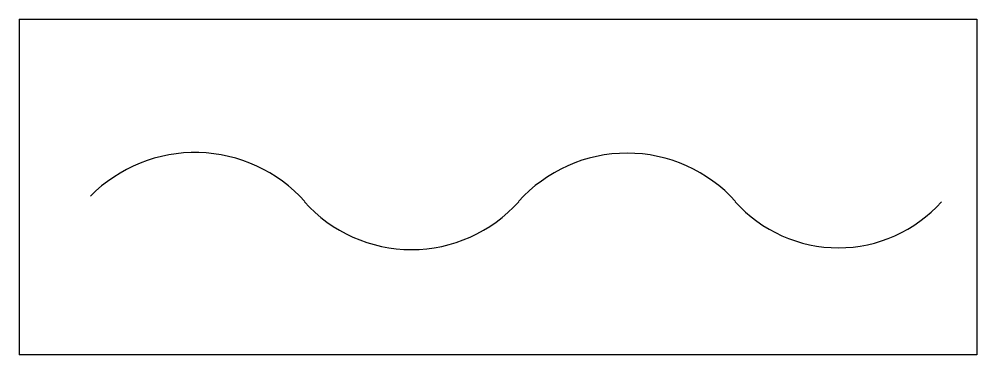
# Model space of a CAD drawing. Header units: metres. Extents: x -21645.6 to -21613.9, y -12447.5 to -12436.5.
import ezdxf

# ---------------------------------------------------------------- set-up
doc = ezdxf.new("R2010")
doc.units = ezdxf.units.M

msp = doc.modelspace()

# ---------------------------------------------------------------- linework, layer by layer
for p, q in [((-21645.61, -12436.45), (-21613.93, -12436.45)), ((-21645.61, -12436.45), (-21645.61, -12447.55)), ((-21613.93, -12436.45), (-21613.93, -12447.55)), ((-21613.93, -12447.55), (-21645.61, -12447.55))]:
    msp.add_line(p, q)
for centre, radius, start, end in [((-21639.79, -12445.73), 4.87, 41.88, 135.29), ((-21625.5, -12445.7), 4.82, 41.88, 138.12), ((-21632.63, -12439.31), 4.76, 221.88, 318.12), ((-21618.51, -12439.43), 4.58, 221.88, 318.12)]:
    msp.add_arc(centre, radius, start, end)

doc.saveas('drawing.dxf')
